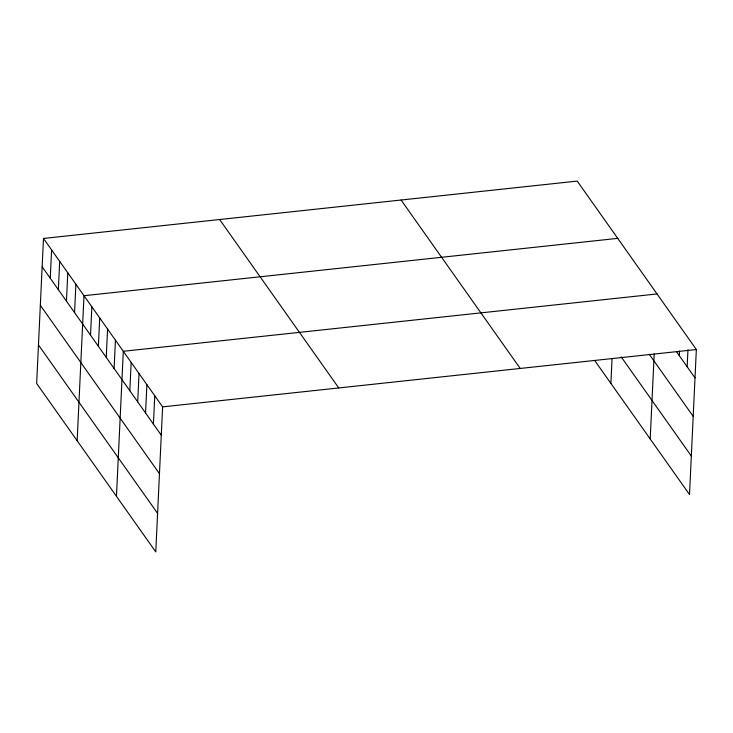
<?xml version="1.0" encoding="UTF-8"?>
<svg xmlns="http://www.w3.org/2000/svg" width="733" height="733" viewBox="0 0 733 733"><rect width="100%" height="100%" fill="white"/><g stroke="black" fill="none" stroke-linecap="round" stroke-linejoin="round"><path stroke-width="1.1" d="M43.485 238.445L36.65 383.469L155.772 551.903L162.616 406.87L43.485 238.445L577.228 181.097L696.35 349.531L689.515 494.555L594.683 360.489M50.256 278.238L51.594 249.898M58.356 289.691L59.694 261.351M66.456 301.144L67.793 272.804M74.555 312.597L75.893 284.257M77.148 440.735L83.993 295.711L617.727 238.362M90.516 335.164L91.854 306.825M98.378 346.278L99.715 317.939M106.239 357.402L107.577 329.062M114.101 368.516L115.438 340.176M116.465 496.314L123.3 351.29L657.043 293.951M129.833 390.744L131.161 362.404M137.694 401.867L139.032 373.528M145.555 412.981L146.893 384.642M153.417 424.095L154.755 395.756M610.891 383.396L612.064 358.474M650.198 438.975L654.202 354.002M679.289 355.633L679.5 351.098M687.151 366.757L687.957 349.751M162.616 406.87L696.35 349.531M676.669 351.932L695.012 377.871M649.301 354.314L693.198 416.381M621.217 356.925L691.329 456.054M401.088 200.027L520.219 368.452M219.625 219.515L338.747 387.949M42.157 266.785L161.278 435.21M40.333 305.285L159.464 473.72M38.464 344.959L157.595 513.393"/></g></svg>
